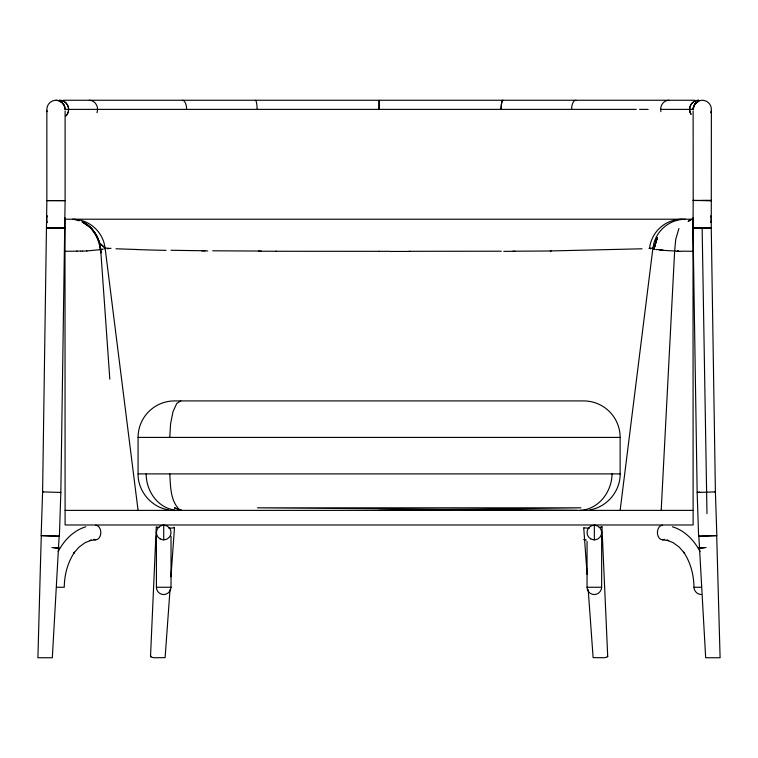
<?xml version="1.0" encoding="UTF-8"?>
<svg xmlns="http://www.w3.org/2000/svg" width="758" height="758" viewBox="0 0 758 758"><rect width="100%" height="100%" fill="white"/><g stroke="black" fill="none" stroke-linecap="round" stroke-linejoin="round"><path stroke-width="1.14" d="M379.171 109.379L379.227 100.255L694.859 100.255M59.389 536.285L41.15 535.641L42.6 491.895L46.854 200.567L65.103 200.643L60.839 492.454L59.389 536.285L58.745 536.437M168.342 509.85C151.297 507.187 137.795 491.127 138.079 473.892L138.079 437.404A36.498 36.488 90 0 1 174.567 400.916L583.651 400.916A36.498 36.488 -90 0 1 620.139 437.404L620.139 473.892C620.423 491.127 606.921 507.187 589.885 509.85M702.334 200.482L711.449 200.491L693.2 200.434L693.011 227.912L711.26 228.035L715.4 491.895L716.85 535.641L698.611 536.285L697.161 492.454L693.011 227.978L711.26 227.969L711.374 110.895M150.51 656.589L156.271 526.81A9.124 0.786 2.5 0 0 158.953 527.483M661.194 510.39L674.639 251.059L675.748 239.244L678.931 228.48M169.792 437.404L170.559 423.978L173.013 411.603L176.756 403.474L180.811 400.916M170.019 589.677L165.111 657.622L154.196 657.745A7.324 1.023 4.1 0 1 151.022 656.248M170.948 576.8L174.492 527.596M710.72 112.734A9.124 9.115 0 0 0 703.955 100.426A9.124 9.115 0 0 0 693.115 109.379L693.769 106.016L695.797 102.927L694.612 104.386L698.895 100.899L694.612 104.386L693.125 109.379L660.644 109.379M620.139 510.39L652.913 248.084L649.038 248.34M693.163 108.555L693.276 107.721M612.047 473.892C611.848 491.885 598.555 509.679 579.718 510.39M171.024 536.37L171.024 587.26C170.938 591.183 167.641 594.48 163.719 594.566A7.296 7.296 0 0 1 156.423 587.26L156.423 536.37M601.644 536.37L601.644 587.26C601.568 591.183 598.261 594.48 594.348 594.566A7.296 7.296 0 0 1 587.052 587.26L587.052 541.449M654.107 249.041L656.93 237.709L654.391 246.757M58.214 551.616C63.928 540.321 73.517 530.477 85.853 526.772M83.702 222.681C91.538 226.813 97.062 234.497 99.431 242.958L105.049 248.018L108.981 248.311M104.983 248.084L103.799 249.069M691.249 219.469L688.112 221.45L691.789 219.214M691.883 219.507L693.011 219.214A9.124 9.124 0 0 1 693.163 217.555M102.643 249.42L86.848 250.945M58.745 548.404L59.389 548.252L53.629 547.617M43.234 491.762L42.6 491.895L60.839 492.454L60.195 492.577M100.7 249.818C99.885 238.135 92.95 227.04 82.29 221.923C92.978 227.021 99.857 238.154 100.7 249.827L109.815 379.171M95.669 539.829L89.558 540.615L91.396 540.113L85.085 542.681L79.012 547.134L73.592 553.359L74.53 552.212C67.585 562.521 64.402 574.915 64.259 587.26L56.964 587.26M699.833 492.084L697.161 492.454L715.4 491.895L714.766 491.762M57.854 548.46L59.238 548.337L51.904 547.532M704.371 547.617L698.611 548.252L699.255 548.404M706.096 547.532L698.762 548.337L700.146 548.46M642.045 248.795L550.327 250.945M80.632 251.106L82.3 251.069M379.133 510.39L580.893 507.822L257.531 507.822L577.283 510.39M77.013 251.163L64.998 251.277M705.679 200.519L711.449 200.557L693.2 200.5L693.125 110.895M46.74 227.969L64.989 227.978L46.74 227.931L47.384 227.969M501.294 251.211L408.913 251.305M63.359 100.255L379 100.255L379.057 109.379M47.148 111.653A9.124 9.115 0 0 1 54.832 100.331A9.124 9.115 0 0 1 65.103 109.379L636.246 109.379M639.544 109.379L648.194 109.379M64.989 219.214L693.011 219.214L693.125 524.981L65.103 524.981L64.989 219.214A9.124 9.124 0 0 0 64.837 217.555M379.218 251.315L390.01 251.315M138.07 437.404L620.139 437.404M138.07 473.892L620.139 473.892M65.103 510.39L693.125 510.39M156.423 587.26L171.024 587.26M587.052 587.26L601.644 587.26M662.558 539.829L668.66 540.615L666.832 540.113L673.142 542.681L679.215 547.134L684.635 553.359L683.697 552.212C690.642 562.521 693.816 574.915 693.968 587.26L701.264 587.26M276.528 251.258L258.374 251.211M379.104 251.315L369.648 251.315A573.01 3.364 0 0 1 275.997 251.268M693.2 200.434L693.835 200.51M693.03 251.277L681.66 251.182M207.701 250.936L201.723 250.879M676.117 251.088L659.318 250.14M115.974 248.776L136.573 249.486M174.956 510.02C157.655 508.116 145.991 490.511 146.199 473.892M74.53 219.574L79.145 220.711L78.065 220.407M55.978 100.255C60.924 100.217 65.103 104.443 65.103 109.379M701.264 594.566C697.341 594.48 694.044 591.183 693.968 587.26M656.115 249.619L656.599 249.714M698.611 536.285L699.255 536.437M179.599 509.774L181.778 510.39L174.387 507.822L179.599 509.774C170.209 500.763 170.559 486.011 169.792 473.892M654.514 249.192L655.045 249.363M672.374 526.772C684.711 530.477 694.3 540.321 700.013 551.616M138.079 510.39L105.106 248.056L99.544 242.92C102.283 272.046 103.202 229.001 82.158 221.923L90.628 227.77L96.863 236.269M82.205 221.923L88.004 225.477M653.803 248.899L652.951 248.008L653.908 243.129A32.85 32.84 0 0 1 685.516 219.223M59.332 100.899L62.431 102.927L64.458 106.016M90.619 227.77L92.997 230.366M105.097 247.961L104.111 243.11A32.84 32.84 0 0 0 72.512 219.223M587.109 574.45L583.726 527.596A9.124 0.786 -2.5 0 0 589.487 528.08M588.208 589.677L593.116 657.622L604.022 657.745A7.315 1.023 -4.1 0 0 607.196 656.248M601.956 526.81L607.717 656.589M706.977 513.64L702.135 227.959M594.348 525.228L594.348 539.942M163.719 525.228L163.719 539.942M65.103 110.905L65.103 200.605L46.854 200.605L46.854 110.905M173.847 527.284A9.124 0.786 2.5 0 1 168.74 528.08M601.321 526.545A9.124 0.786 -2.5 0 1 599.265 527.483M102.368 249.164A69.272 3.023 -3.7 0 1 100.748 249.515M80.329 251.059A60.649 4.074 0.5 0 1 76.748 251.116M86.962 250.964A43.926 3.61 0.9 0 1 82.395 251.088M107.38 248.804A295.232 3.553 -0.2 0 1 111.028 248.311M166.059 250.367A166.267 3.439 0 0 1 135.815 249.496M204.982 250.746A161.767 3.373 0 0 1 170.92 250.254M261.131 251.031A222.909 3.212 0 0 1 212.704 250.794M410.249 251.429A566.804 3.203 0 0 1 390.588 251.438M515.269 251.305A222.208 3.278 0 0 1 503.767 251.353M551.246 250.974A223.686 3.288 0 0 1 512.948 251.201M649.549 248.292A32.85 32.698 90 0 1 682.039 219.214M649.312 248.34A294.843 3.496 0.1 0 1 650.478 248.823M653.661 249.136A78.974 3.345 4.1 0 1 653.538 249.003M658.569 249.704A62.099 2.805 3.2 0 1 657.053 249.439M663.222 250.102A43.111 2.246 1.7 0 1 659.782 249.723M678.647 250.898A51.345 3.752 -0.7 0 1 677.311 250.87M681.006 251.324A59.541 4.245 -0.6 0 1 676.752 251.258M710.616 215.859A9.124 9.124 0 0 1 710.616 222.577M47.384 222.577A9.124 9.124 0 0 1 47.384 215.859M182.422 100.255A9.124 4.216 90 0 1 186.639 109.379M255.285 100.255A9.124 1.81 90 0 1 257.104 109.379M89.33 100.255A9.124 8.253 -90 0 1 97.005 112.734M660.91 111.653A9.124 8.253 90 0 1 668.897 100.255M571.589 109.379A9.124 4.216 -90 0 1 575.805 100.255M586.398 540.009A9.124 0.786 -2.5 0 1 584.38 539.251M664.463 539.317A7.296 5.164 90 0 1 657.489 533.897A7.296 5.164 90 0 1 662.558 525.228M95.669 525.228A7.296 5.164 -90 0 1 100.738 533.897A7.296 5.164 -90 0 1 93.765 539.317M40.411 566.16L37.9 657.745L52.33 657.745L59.152 536.171L41.302 535.555L40.411 566.16M655.244 244.54L654.571 246.824L657.347 237.87L655.244 244.54M698.848 536.171L705.67 657.745L720.1 657.745L716.698 535.555L698.848 536.171M711.26 227.969L710.616 227.959L711.26 228.035M160.071 538.853A7.296 7.296 0 0 0 171.024 532.523A7.296 7.296 0 0 0 160.071 526.204A7.296 7.296 0 0 0 160.071 538.853M65.974 115.832A9.124 9.087 90 0 0 59.55 100.255A9.124 9.087 -90 0 1 65.974 115.832M698.668 100.255A9.124 9.087 -90 0 0 691.078 114.382A9.124 9.077 90 0 1 698.668 100.255M502.942 100.255A9.124 1.819 -90 0 0 501.123 109.379A9.124 1.819 90 0 1 502.942 100.255M590.7 538.853A7.296 7.296 0 0 0 601.644 532.523A7.296 7.296 0 0 0 590.7 526.204A7.296 7.296 0 0 0 590.7 538.853"/></g></svg>
